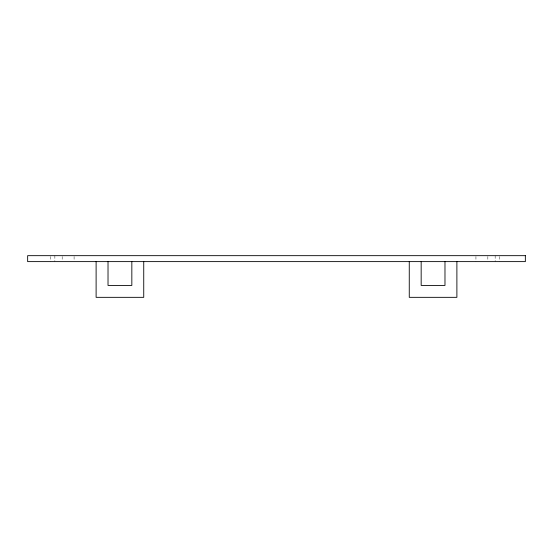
<?xml version="1.0" encoding="UTF-8"?>
<svg xmlns="http://www.w3.org/2000/svg" width="553" height="553" viewBox="0 0 553 553"><rect width="100%" height="100%" fill="white"/><g stroke="black" fill="none" stroke-linecap="round" stroke-linejoin="round"><path stroke-width="0.41" stroke-dasharray="2.77 2.07" d="M499.753 256.516L499.753 261.617M495.149 255.666L495.149 261.617M487.843 256.516L487.843 260.767M475.939 256.516L475.939 261.617M74.088 256.516L74.088 260.767M62.178 256.516L62.178 260.767M54.871 255.666L54.871 261.617M50.275 256.516L50.275 261.617"/><path stroke-width="0.83" d="M456.889 261.617L456.889 297.334L409.261 297.334L409.261 261.617M444.978 261.617L444.978 285.431L421.165 285.431L421.165 261.617M143.739 261.617L143.739 297.334L96.111 297.334L96.111 261.617M131.835 261.617L131.835 285.431L108.022 285.431L108.022 261.617M525.35 255.666L27.65 255.666L27.65 261.617L525.35 261.617L525.35 255.666"/></g></svg>
